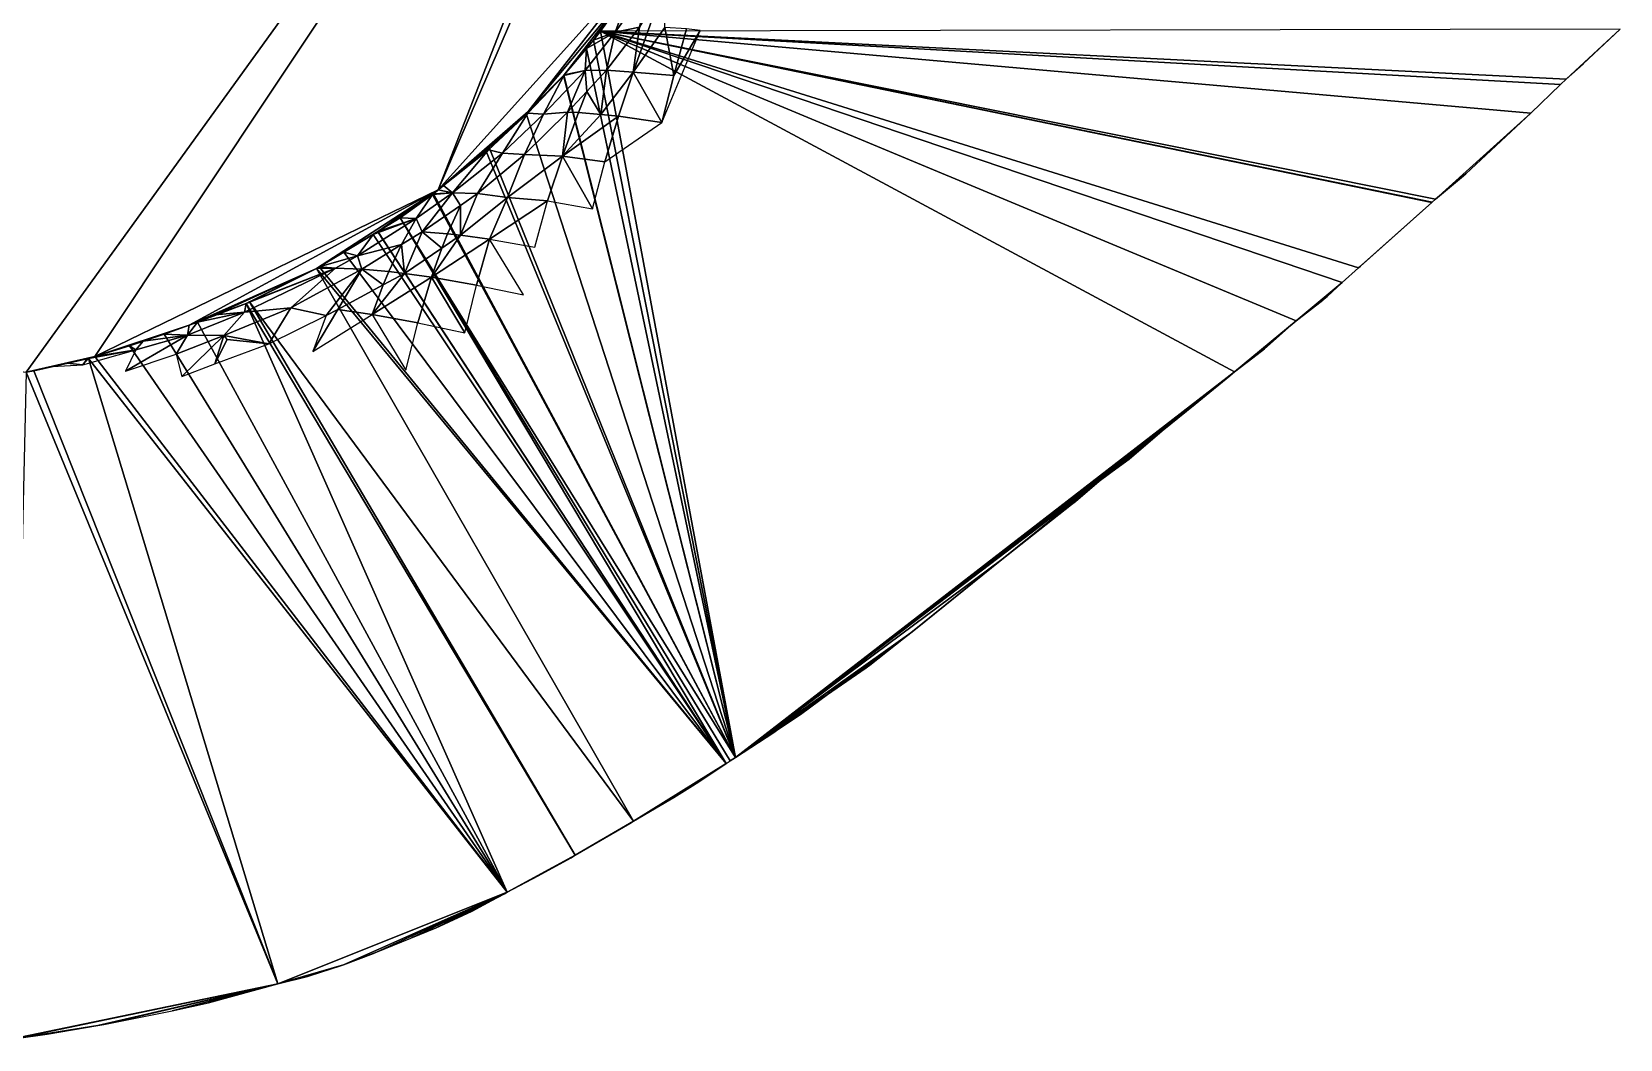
# Model space of a CAD drawing. Extents: x -96 to 96, y -91 to 94.
# Drawn here: x 41.42 to 66.58, y -86.43 to -70.47 of the extents above; entities that cross this region are included whole.
import ezdxf

# ---------------------------------------------------------------- set-up
doc = ezdxf.new("R2010")
doc.units = 0

msp = doc.modelspace()

# ---------------------------------------------------------------- linework, layer by layer
for points in [[(23.15, -57.455, 104), (27.717, -71.582, 104), (50.522, -51.074, 104)], [(27.717, -71.582, 104), (27.727, -71.593, 104), (50.522, -51.074, 104)], [(27.727, -71.593, 104), (50.548, -51.679, 104), (50.522, -51.074, 104)], [(27.727, -71.593, 104), (29.104, -72.733, 104), (50.548, -51.679, 104)], [(29.104, -72.733, 104), (50.639, -51.908, 104), (50.548, -51.679, 104)], [(29.104, -72.733, 104), (30.442, -73.69, 104), (50.639, -51.908, 104)], [(30.442, -73.69, 104), (51.773, -54.633, 104), (50.639, -51.908, 104)], [(30.442, -73.69, 104), (30.48, -73.716, 104), (51.773, -54.633, 104)], [(30.48, -73.716, 104), (31.269, -74.247, 104), (51.773, -54.633, 104)], [(31.269, -74.247, 104), (53.069, -59.608, 104), (51.773, -54.633, 104)], [(31.269, -74.247, 104), (31.964, -74.622, 104), (53.069, -59.608, 104)], [(31.964, -74.622, 104), (41.336, -75.861, 104), (53.069, -59.608, 104)], [(41.336, -75.861, 104), (42.422, -75.61, 104), (53.069, -59.608, 104)], [(42.422, -75.61, 104), (47.859, -72.972, 104), (53.069, -59.608, 104)], [(47.859, -72.972, 104), (53.195, -60.566, 104), (53.069, -59.608, 104)], [(47.859, -72.972, 104), (51.253, -69.198, 104), (53.195, -60.566, 104)], [(47.859, -72.972, 104), (49.283, -71.727, 104), (51.253, -69.198, 104)], [(49.283, -71.727, 104), (50.932, -69.752, 104), (51.253, -69.198, 104)], [(49.283, -71.727, 104), (49.852, -71.149, 104), (50.932, -69.752, 104)], [(49.852, -71.149, 104), (50.316, -70.599, 104), (50.932, -69.752, 104)], [(50.316, -70.599, 104), (50.431, -70.458, 104), (50.932, -69.752, 104)], [(50.431, -70.458, 104), (50.662, -70.474, 103.158), (50.932, -69.752, 104)], [(50.662, -70.474, 103.158), (51.044, -70.391, 102.238), (51.208, -69.706, 103.102)], [(50.932, -69.752, 104), (50.662, -70.474, 103.158), (51.208, -69.706, 103.102)], [(51.044, -70.391, 102.238), (50.947, -71.108, 101.376), (51.455, -69.689, 102.334)], [(50.947, -71.108, 101.376), (51.447, -70.401, 101.379), (51.455, -69.689, 102.334)], [(50.431, -70.458, 104), (65.723, -71.217, 104), (66.577, -70.427, 104)], [(50.524, -71.076, 102.226), (50.947, -71.108, 101.376), (51.044, -70.391, 102.238)], [(50.662, -70.474, 103.158), (50.524, -71.076, 102.226), (51.044, -70.391, 102.238)], [(50.947, -71.108, 101.376), (51.589, -71.158, 100.524), (51.447, -70.401, 101.379)], [(51.589, -71.158, 100.524), (51.789, -70.42, 100.757), (51.447, -70.401, 101.379)], [(51.589, -71.158, 100.524), (52.008, -70.445, 100.491), (51.789, -70.42, 100.757)], [(65.723, -71.217, 104), (65.992, -70.976, 104), (66.577, -70.427, 104)], [(49.852, -71.149, 104), (50.209, -70.729, 104), (50.316, -70.599, 104)], [(50.209, -70.729, 104), (50.187, -71.08, 103.074), (50.662, -70.474, 103.158)], [(50.187, -71.08, 103.074), (50.524, -71.076, 102.226), (50.662, -70.474, 103.158)], [(50.209, -70.729, 104), (50.662, -70.474, 103.158), (50.316, -70.599, 104)], [(50.316, -70.599, 104), (50.209, -70.729, 104), (52.566, -81.961, 104)], [(50.209, -70.729, 104), (50.316, -70.599, 104), (50.209, -70.729, 104)], [(50.431, -70.458, 104), (50.316, -70.599, 104), (52.566, -81.961, 104)], [(50.431, -70.458, 104), (50.316, -70.599, 104), (50.431, -70.458, 104)], [(50.662, -70.474, 103.158), (50.431, -70.458, 104), (50.316, -70.599, 104)], [(50.431, -70.458, 104), (52.566, -81.961, 104), (60.471, -75.852, 104)], [(50.431, -70.458, 104), (60.471, -75.852, 104), (61.445, -75.044, 104)], [(50.431, -70.458, 104), (61.445, -75.044, 104), (62.174, -74.44, 104)], [(50.431, -70.458, 104), (62.174, -74.44, 104), (62.432, -74.207, 104)], [(50.431, -70.458, 104), (62.432, -74.207, 104), (63.593, -73.169, 104)], [(50.431, -70.458, 104), (63.593, -73.169, 104), (63.598, -73.164, 104)], [(50.431, -70.458, 104), (63.598, -73.164, 104), (63.649, -73.117, 104)], [(50.431, -70.458, 104), (63.649, -73.117, 104), (65.159, -71.758, 104)], [(50.431, -70.458, 104), (65.159, -71.758, 104), (65.63, -71.3, 104)], [(50.431, -70.458, 104), (65.63, -71.3, 104), (65.723, -71.217, 104)], [(51.589, -71.158, 100.524), (51.399, -71.905, 100.361), (52.008, -70.445, 100.491)], [(50.209, -70.729, 104), (49.852, -71.149, 104), (49.849, -71.153, 104)], [(50.209, -70.729, 104), (49.849, -71.153, 104), (52.566, -81.961, 104)], [(50.209, -70.729, 104), (50.209, -70.729, 104), (49.852, -71.149, 104)], [(49.852, -71.149, 104), (50.209, -70.729, 104), (49.852, -71.149, 104)], [(49.852, -71.149, 104), (50.187, -71.08, 103.074), (50.209, -70.729, 104)], [(49.845, -71.157, 104), (49.733, -71.271, 104), (49.252, -71.76, 104)], [(49.845, -71.157, 104), (49.252, -71.76, 104), (52.566, -81.961, 104)], [(49.276, -71.757, 103.919), (49.528, -71.772, 103.121), (49.848, -71.157, 103.991)], [(49.283, -71.727, 104), (49.276, -71.757, 103.919), (49.848, -71.157, 103.991)], [(49.283, -71.727, 104), (49.846, -71.156, 104), (49.852, -71.149, 104)], [(49.283, -71.727, 104), (49.733, -71.271, 104), (49.846, -71.156, 104)], [(49.283, -71.727, 104), (49.848, -71.157, 103.991), (49.733, -71.271, 104)], [(49.528, -71.772, 103.121), (49.907, -71.74, 102.231), (50.187, -71.08, 103.074)], [(49.848, -71.157, 103.991), (49.528, -71.772, 103.121), (50.187, -71.08, 103.074)], [(49.733, -71.271, 104), (49.845, -71.157, 104), (49.846, -71.156, 104)], [(49.845, -71.157, 104), (49.733, -71.271, 104), (49.845, -71.157, 104)], [(49.848, -71.157, 103.991), (49.845, -71.157, 104), (49.733, -71.271, 104)], [(49.846, -71.156, 104), (49.845, -71.157, 104), (52.566, -81.961, 104)], [(49.845, -71.157, 104), (49.845, -71.157, 104), (49.846, -71.156, 104)], [(49.845, -71.157, 104), (49.848, -71.157, 103.991), (49.846, -71.156, 104)], [(49.846, -71.156, 104), (49.849, -71.153, 104), (49.852, -71.149, 104)], [(49.849, -71.153, 104), (49.846, -71.156, 104), (52.566, -81.961, 104)], [(49.849, -71.153, 104), (49.846, -71.156, 104), (49.849, -71.153, 104)], [(49.849, -71.153, 104), (49.846, -71.156, 104), (49.848, -71.157, 103.991)], [(49.852, -71.149, 104), (49.848, -71.157, 103.991), (50.187, -71.08, 103.074)], [(49.849, -71.153, 104), (49.848, -71.157, 103.991), (49.852, -71.149, 104)], [(49.852, -71.149, 104), (49.849, -71.153, 104), (49.849, -71.153, 104)], [(49.852, -71.149, 104), (49.849, -71.153, 104), (49.852, -71.149, 104)], [(49.907, -71.74, 102.231), (50.213, -71.415, 102.228), (50.187, -71.08, 103.074)], [(50.187, -71.08, 103.074), (50.213, -71.415, 102.228), (50.524, -71.076, 102.226)], [(50.213, -71.415, 102.228), (50.432, -71.776, 101.349), (50.524, -71.076, 102.226)], [(50.432, -71.776, 101.349), (50.947, -71.108, 101.376), (50.524, -71.076, 102.226)], [(50.432, -71.776, 101.349), (50.714, -71.803, 100.95), (50.947, -71.108, 101.376)], [(50.947, -71.108, 101.376), (50.714, -71.803, 100.95), (51.399, -71.905, 100.361)], [(51.399, -71.905, 100.361), (51.589, -71.158, 100.524), (50.947, -71.108, 101.376)], [(65.723, -71.217, 104), (65.992, -70.977, 104), (65.992, -70.976, 104)], [(65.992, -70.977, 104), (65.723, -71.217, 104), (65.992, -70.977, 104)], [(65.992, -70.977, 104), (65.992, -70.977, 104), (65.992, -70.976, 104)], [(49.733, -71.271, 104), (49.26, -71.751, 104), (49.252, -71.76, 104)], [(49.733, -71.271, 104), (49.283, -71.727, 104), (49.26, -71.751, 104)], [(49.283, -71.727, 104), (49.733, -71.271, 104), (49.283, -71.727, 104)], [(49.907, -71.74, 102.231), (50.08, -71.746, 101.882), (50.213, -71.415, 102.228)], [(50.213, -71.415, 102.228), (50.08, -71.746, 101.882), (50.432, -71.776, 101.349)], [(47.859, -72.972, 104), (49.138, -71.865, 104), (49.283, -71.727, 104)], [(47.859, -72.972, 104), (48.611, -72.348, 104), (49.138, -71.865, 104)], [(49.138, -71.865, 104), (48.611, -72.348, 104), (48.611, -72.348, 104)], [(48.611, -72.348, 104), (48.665, -72.3, 104), (49.138, -71.865, 104)], [(48.655, -72.337, 103.883), (48.875, -72.391, 103.098), (49.276, -71.757, 103.919)], [(48.665, -72.3, 104), (48.655, -72.337, 103.883), (49.276, -71.757, 103.919)], [(48.665, -72.3, 104), (49.276, -71.757, 103.919), (49.138, -71.865, 104)], [(49.252, -71.76, 104), (49.138, -71.865, 104), (48.665, -72.3, 104)], [(49.252, -71.76, 104), (48.665, -72.3, 104), (52.566, -81.961, 104)], [(49.276, -71.757, 103.919), (48.875, -72.391, 103.098), (49.528, -71.772, 103.121)], [(48.875, -72.391, 103.098), (49.224, -72.411, 102.266), (49.528, -71.772, 103.121)], [(49.138, -71.865, 104), (49.26, -71.751, 104), (49.283, -71.727, 104)], [(49.138, -71.865, 104), (49.252, -71.76, 104), (49.26, -71.751, 104)], [(49.276, -71.757, 103.919), (49.252, -71.76, 104), (49.138, -71.865, 104)], [(49.252, -71.76, 104), (49.138, -71.865, 104), (49.252, -71.76, 104)], [(49.224, -72.411, 102.266), (49.825, -72.436, 101.285), (49.907, -71.74, 102.231)], [(49.528, -71.772, 103.121), (49.224, -72.411, 102.266), (49.907, -71.74, 102.231)], [(49.252, -71.76, 104), (49.252, -71.76, 104), (49.26, -71.751, 104)], [(49.252, -71.76, 104), (49.276, -71.757, 103.919), (49.26, -71.751, 104)], [(49.283, -71.727, 104), (49.283, -71.727, 104), (49.26, -71.751, 104)], [(49.283, -71.727, 104), (49.26, -71.751, 104), (49.276, -71.757, 103.919)], [(49.825, -72.436, 101.285), (50.08, -71.746, 101.882), (49.907, -71.74, 102.231)], [(49.825, -72.436, 101.285), (50.432, -71.776, 101.349), (50.08, -71.746, 101.882)], [(49.825, -72.436, 101.285), (50.714, -71.803, 100.95), (50.432, -71.776, 101.349)], [(49.825, -72.436, 101.285), (50.498, -72.527, 100.614), (50.714, -71.803, 100.95)], [(50.714, -71.803, 100.95), (50.498, -72.527, 100.614), (51.399, -71.905, 100.361)], [(63.649, -73.117, 104), (64.134, -72.716, 104), (65.159, -71.758, 104)], [(48.611, -72.348, 104), (47.859, -72.972, 104), (47.786, -73.033, 104)], [(48.611, -72.348, 104), (47.786, -73.033, 104), (52.566, -81.961, 104)], [(48.611, -72.348, 104), (47.942, -72.903, 104), (47.859, -72.972, 104)], [(47.859, -72.972, 104), (47.942, -72.903, 104), (48.611, -72.348, 104)], [(48.611, -72.348, 104), (47.859, -72.972, 104), (48.611, -72.348, 104)], [(48.084, -73.018, 103.134), (48.655, -72.337, 103.883), (47.942, -72.903, 104)], [(48.611, -72.348, 104), (47.942, -72.903, 104), (48.655, -72.337, 103.883)], [(48.655, -72.337, 103.883), (48.084, -73.018, 103.134), (48.875, -72.391, 103.098)], [(48.084, -73.018, 103.134), (48.479, -73.026, 102.276), (48.875, -72.391, 103.098)], [(48.875, -72.391, 103.098), (48.479, -73.026, 102.276), (49.224, -72.411, 102.266)], [(48.479, -73.026, 102.276), (48.957, -73.091, 101.423), (49.224, -72.411, 102.266)], [(48.665, -72.3, 104), (48.611, -72.348, 104), (52.566, -81.961, 104)], [(48.611, -72.348, 104), (48.655, -72.337, 103.883), (48.665, -72.3, 104)], [(49.224, -72.411, 102.266), (48.957, -73.091, 101.423), (49.825, -72.436, 101.285)], [(48.957, -73.091, 101.423), (49.591, -73.144, 100.831), (49.825, -72.436, 101.285)], [(49.825, -72.436, 101.285), (49.591, -73.144, 100.831), (50.304, -73.27, 100.42)], [(49.825, -72.436, 101.285), (50.304, -73.27, 100.42), (50.498, -72.527, 100.614)], [(48.084, -73.018, 103.134), (47.942, -72.903, 104), (47.859, -72.972, 104)], [(63.649, -73.117, 104), (64.061, -72.776, 104), (64.134, -72.716, 104)], [(63.649, -73.117, 104), (64.061, -72.776, 104), (63.649, -73.117, 104)], [(42.422, -75.61, 104), (43.916, -75.113, 104), (47.859, -72.972, 104)], [(43.916, -75.113, 104), (45.932, -74.215, 104), (47.859, -72.972, 104)], [(45.932, -74.215, 104), (46.905, -73.631, 104), (47.859, -72.972, 104)], [(46.905, -73.631, 104), (47.782, -73.036, 104), (47.859, -72.972, 104)], [(46.905, -73.631, 104), (47.257, -73.414, 104), (47.782, -73.036, 104)], [(47.769, -73.046, 104), (47.782, -73.036, 104), (47.257, -73.414, 104)], [(47.769, -73.046, 104), (47.257, -73.414, 104), (52.566, -81.961, 104)], [(47.257, -73.414, 104), (47.769, -73.046, 104), (47.257, -73.414, 104)], [(47.257, -73.414, 104), (47.51, -73.425, 103.166), (47.769, -73.046, 104)], [(47.51, -73.425, 103.166), (47.603, -73.634, 102.327), (48.084, -73.018, 103.134)], [(47.769, -73.046, 104), (47.51, -73.425, 103.166), (48.084, -73.018, 103.134)], [(48.084, -73.018, 103.134), (47.603, -73.634, 102.327), (48.211, -73.217, 102.29)], [(47.769, -73.046, 104), (48.084, -73.018, 103.134), (47.782, -73.036, 104)], [(47.782, -73.036, 104), (47.769, -73.046, 104), (52.566, -81.961, 104)], [(47.782, -73.036, 104), (47.786, -73.033, 104), (47.859, -72.972, 104)], [(48.084, -73.018, 103.134), (47.786, -73.033, 104), (47.782, -73.036, 104)], [(47.786, -73.033, 104), (47.782, -73.036, 104), (52.566, -81.961, 104)], [(47.786, -73.033, 104), (47.782, -73.036, 104), (47.786, -73.033, 104)], [(47.786, -73.033, 104), (47.786, -73.033, 104), (47.859, -72.972, 104)], [(47.859, -72.972, 104), (47.786, -73.033, 104), (48.084, -73.018, 103.134)], [(48.084, -73.018, 103.134), (48.211, -73.217, 102.29), (48.479, -73.026, 102.276)], [(48.211, -73.217, 102.29), (48.214, -73.689, 101.43), (48.479, -73.026, 102.276)], [(48.479, -73.026, 102.276), (48.214, -73.689, 101.43), (48.957, -73.091, 101.423)], [(48.214, -73.689, 101.43), (48.673, -73.751, 100.969), (48.957, -73.091, 101.423)], [(48.957, -73.091, 101.423), (48.673, -73.751, 100.969), (49.591, -73.144, 100.831)], [(48.673, -73.751, 100.969), (49.388, -73.88, 100.58), (49.591, -73.144, 100.831)], [(62.432, -74.207, 104), (62.466, -74.177, 104), (63.593, -73.169, 104)], [(62.466, -74.177, 104), (63.593, -73.169, 104), (62.466, -74.177, 104)], [(63.593, -73.169, 104), (63.593, -73.169, 104), (63.598, -73.164, 104)], [(63.598, -73.164, 104), (63.649, -73.117, 104), (63.649, -73.117, 104)], [(46.581, -74.017, 103.227), (47.276, -73.836, 102.349), (47.51, -73.425, 103.166)], [(46.829, -73.68, 104), (46.581, -74.017, 103.227), (47.51, -73.425, 103.166)], [(46.829, -73.68, 104), (47.51, -73.425, 103.166), (46.901, -73.634, 104)], [(47.51, -73.425, 103.166), (46.905, -73.631, 104), (46.901, -73.634, 104)], [(47.257, -73.414, 104), (46.905, -73.631, 104), (52.418, -82.058, 104)], [(46.905, -73.631, 104), (47.257, -73.414, 104), (47.257, -73.414, 104)], [(46.905, -73.631, 104), (47.257, -73.414, 104), (46.905, -73.631, 104)], [(47.257, -73.414, 104), (46.905, -73.631, 104), (47.51, -73.425, 103.166)], [(52.484, -82.015, 104), (52.566, -81.961, 104), (47.257, -73.414, 104)], [(52.484, -82.015, 104), (47.257, -73.414, 104), (52.418, -82.058, 104)], [(47.51, -73.425, 103.166), (47.276, -73.836, 102.349), (47.603, -73.634, 102.327)], [(47.603, -73.634, 102.327), (48.005, -73.665, 101.676), (48.211, -73.217, 102.29)], [(48.211, -73.217, 102.29), (48.005, -73.665, 101.676), (48.214, -73.689, 101.43)], [(45.932, -74.215, 104), (46.829, -73.68, 104), (46.905, -73.631, 104)], [(45.932, -74.215, 104), (46.366, -73.957, 104), (46.829, -73.68, 104)], [(52.418, -82.058, 104), (46.829, -73.68, 104), (46.366, -73.957, 104)], [(46.829, -73.68, 104), (46.366, -73.957, 104), (46.829, -73.68, 104)], [(46.581, -74.017, 103.227), (46.829, -73.68, 104), (46.366, -73.957, 104)], [(46.829, -73.68, 104), (46.901, -73.634, 104), (46.905, -73.631, 104)], [(52.418, -82.058, 104), (46.901, -73.634, 104), (46.829, -73.68, 104)], [(46.829, -73.68, 104), (46.829, -73.68, 104), (46.901, -73.634, 104)], [(52.418, -82.058, 104), (46.905, -73.631, 104), (46.901, -73.634, 104)], [(46.905, -73.631, 104), (46.901, -73.634, 104), (46.905, -73.631, 104)], [(47.276, -73.836, 102.349), (47.323, -74.294, 101.484), (47.603, -73.634, 102.327)], [(47.603, -73.634, 102.327), (47.323, -74.294, 101.484), (47.915, -73.895, 101.447)], [(47.603, -73.634, 102.327), (47.915, -73.895, 101.447), (48.005, -73.665, 101.676)], [(47.915, -73.895, 101.447), (47.751, -74.355, 101.08), (48.214, -73.689, 101.43)], [(48.214, -73.689, 101.43), (47.751, -74.355, 101.08), (48.673, -73.751, 100.969)], [(48.005, -73.665, 101.676), (47.915, -73.895, 101.447), (48.214, -73.689, 101.43)], [(46.581, -74.017, 103.227), (46.651, -74.226, 102.391), (47.276, -73.836, 102.349)], [(46.651, -74.226, 102.391), (47.077, -74.263, 101.748), (47.276, -73.836, 102.349)], [(47.276, -73.836, 102.349), (47.077, -74.263, 101.748), (47.323, -74.294, 101.484)], [(47.323, -74.294, 101.484), (47.751, -74.355, 101.08), (47.915, -73.895, 101.447)], [(47.751, -74.355, 101.08), (48.464, -74.481, 100.678), (48.673, -73.751, 100.969)], [(48.673, -73.751, 100.969), (48.464, -74.481, 100.678), (49.208, -74.635, 100.483)], [(45.973, -74.191, 104), (46.366, -73.957, 104), (45.932, -74.215, 104)], [(52.418, -82.058, 104), (45.973, -74.191, 104), (45.932, -74.215, 104)], [(45.932, -74.215, 104), (45.973, -74.191, 104), (45.932, -74.215, 104)], [(46.235, -74.213, 103.253), (45.973, -74.191, 104), (45.932, -74.215, 104)], [(52.418, -82.058, 104), (46.366, -73.957, 104), (45.973, -74.191, 104)], [(46.366, -73.957, 104), (45.973, -74.191, 104), (46.581, -74.017, 103.227)], [(46.235, -74.213, 103.253), (46.581, -74.017, 103.227), (45.973, -74.191, 104)], [(46.581, -74.017, 103.227), (46.235, -74.213, 103.253), (46.651, -74.226, 102.391)], [(62.466, -74.177, 104), (62.432, -74.207, 104), (62.432, -74.207, 104)], [(62.432, -74.207, 104), (62.466, -74.177, 104), (62.466, -74.177, 104)], [(43.916, -75.113, 104), (44.327, -74.948, 104), (45.932, -74.215, 104)], [(44.327, -74.948, 104), (44.817, -74.772, 104), (45.932, -74.215, 104)], [(44.792, -74.906, 103.378), (45.527, -74.839, 102.479), (46.235, -74.213, 103.253)], [(44.817, -74.772, 104), (44.792, -74.906, 103.378), (46.235, -74.213, 103.253)], [(44.817, -74.772, 104), (46.235, -74.213, 103.253), (44.844, -74.758, 104)], [(44.817, -74.772, 104), (44.844, -74.758, 104), (45.932, -74.215, 104)], [(46.235, -74.213, 103.253), (44.868, -74.747, 104), (44.844, -74.758, 104)], [(45.932, -74.215, 104), (44.844, -74.758, 104), (44.868, -74.747, 104)], [(45.932, -74.215, 104), (44.868, -74.747, 104), (46.235, -74.213, 103.253)], [(50.949, -82.971, 104), (45.932, -74.215, 104), (44.868, -74.747, 104)], [(45.932, -74.215, 104), (44.868, -74.747, 104), (45.932, -74.215, 104)], [(46.235, -74.213, 103.253), (45.527, -74.839, 102.479), (46.651, -74.226, 102.391)], [(45.527, -74.839, 102.479), (46.085, -74.959, 101.581), (46.651, -74.226, 102.391)], [(50.949, -82.971, 104), (52.418, -82.058, 104), (45.932, -74.215, 104)], [(46.085, -74.959, 101.581), (46.268, -74.864, 101.566), (46.651, -74.226, 102.391)], [(46.651, -74.226, 102.391), (46.268, -74.864, 101.566), (46.989, -74.474, 101.51)], [(46.651, -74.226, 102.391), (46.989, -74.474, 101.51), (47.077, -74.263, 101.748)], [(46.989, -74.474, 101.51), (46.813, -74.944, 101.088), (47.323, -74.294, 101.484)], [(47.323, -74.294, 101.484), (46.813, -74.944, 101.088), (47.751, -74.355, 101.08)], [(46.813, -74.944, 101.088), (47.534, -75.079, 100.742), (47.751, -74.355, 101.08)], [(47.077, -74.263, 101.748), (46.989, -74.474, 101.51), (47.323, -74.294, 101.484)], [(47.751, -74.355, 101.08), (47.534, -75.079, 100.742), (48.28, -75.234, 100.557)], [(47.751, -74.355, 101.08), (48.28, -75.234, 100.557), (48.464, -74.481, 100.678)], [(61.445, -75.044, 104), (61.934, -74.658, 104), (62.174, -74.44, 104)], [(62.432, -74.207, 104), (62.174, -74.44, 104), (62.432, -74.207, 104)], [(46.268, -74.864, 101.566), (46.813, -74.944, 101.088), (46.989, -74.474, 101.51)], [(61.445, -75.044, 104), (61.912, -74.677, 104), (61.934, -74.658, 104)], [(61.445, -75.044, 104), (61.867, -74.716, 104), (61.912, -74.677, 104)], [(61.867, -74.716, 104), (61.912, -74.677, 104), (61.867, -74.716, 104)], [(43.888, -75.27, 103.441), (44.465, -75.277, 102.58), (44.792, -74.906, 103.378)], [(44.049, -75.064, 104), (43.888, -75.27, 103.441), (44.792, -74.906, 103.378)], [(43.916, -75.113, 104), (44.049, -75.064, 104), (44.327, -74.948, 104)], [(44.817, -74.772, 104), (44.327, -74.948, 104), (44.049, -75.064, 104)], [(48.953, -84.095, 104), (44.817, -74.772, 104), (44.049, -75.064, 104)], [(44.049, -75.064, 104), (44.792, -74.906, 103.378), (44.327, -74.948, 104)], [(44.327, -74.948, 104), (44.049, -75.064, 104), (44.049, -75.064, 104)], [(44.327, -74.948, 104), (44.049, -75.064, 104), (44.327, -74.948, 104)], [(44.817, -74.772, 104), (44.817, -74.772, 104), (44.327, -74.948, 104)], [(44.327, -74.948, 104), (44.327, -74.948, 104), (44.817, -74.772, 104)], [(44.327, -74.948, 104), (44.792, -74.906, 103.378), (44.817, -74.772, 104)], [(44.465, -75.277, 102.58), (45.177, -75.411, 101.651), (45.527, -74.839, 102.479)], [(44.792, -74.906, 103.378), (44.465, -75.277, 102.58), (45.527, -74.839, 102.479)], [(44.868, -74.747, 104), (44.844, -74.758, 104), (44.817, -74.772, 104)], [(50.029, -83.51, 104), (44.868, -74.747, 104), (44.817, -74.772, 104)], [(44.817, -74.772, 104), (44.844, -74.758, 104), (44.817, -74.772, 104)], [(48.953, -84.095, 104), (50.029, -83.51, 104), (44.817, -74.772, 104)], [(50.029, -83.51, 104), (50.949, -82.971, 104), (44.868, -74.747, 104)], [(45.527, -74.839, 102.479), (45.177, -75.411, 101.651), (46.085, -74.959, 101.581)], [(46.085, -74.959, 101.581), (45.871, -75.531, 101.07), (46.268, -74.864, 101.566)], [(46.268, -74.864, 101.566), (45.871, -75.531, 101.07), (46.813, -74.944, 101.088)], [(46.813, -74.944, 101.088), (47.347, -75.828, 100.595), (47.534, -75.079, 100.742)], [(61.445, -75.044, 104), (61.867, -74.716, 104), (61.867, -74.716, 104)], [(61.445, -75.044, 104), (61.867, -74.716, 104), (61.445, -75.044, 104)], [(42.422, -75.61, 104), (43.185, -75.367, 104), (43.916, -75.113, 104)], [(43.185, -75.367, 104), (43.52, -75.259, 104), (43.916, -75.113, 104)], [(44.049, -75.064, 104), (43.916, -75.113, 104), (43.52, -75.259, 104)], [(48.953, -84.095, 104), (44.049, -75.064, 104), (43.52, -75.259, 104)], [(43.52, -75.259, 104), (43.916, -75.113, 104), (43.52, -75.259, 104)], [(43.52, -75.259, 104), (43.888, -75.27, 103.441), (43.916, -75.113, 104)], [(44.049, -75.064, 104), (43.916, -75.113, 104), (43.888, -75.27, 103.441)], [(44.049, -75.064, 104), (43.916, -75.113, 104), (44.049, -75.064, 104)], [(60.471, -75.852, 104), (61.414, -75.072, 104), (61.445, -75.044, 104)], [(60.471, -75.852, 104), (60.942, -75.491, 104), (61.414, -75.072, 104)], [(60.942, -75.491, 104), (61.231, -75.234, 104), (61.414, -75.072, 104)], [(61.414, -75.072, 104), (61.231, -75.234, 104), (61.414, -75.072, 104)], [(61.414, -75.072, 104), (61.414, -75.072, 104), (61.445, -75.044, 104)], [(61.445, -75.044, 104), (61.445, -75.044, 104), (61.414, -75.072, 104)], [(42.422, -75.61, 104), (42.97, -75.442, 104), (43.185, -75.367, 104)], [(48.953, -84.095, 104), (42.97, -75.442, 104), (42.422, -75.61, 104)], [(42.97, -75.442, 104), (42.422, -75.61, 104), (42.97, -75.442, 104)], [(43.07, -75.507, 103.557), (42.97, -75.442, 104), (42.422, -75.61, 104)], [(42.908, -75.845, 102.739), (43.707, -75.574, 102.655), (43.888, -75.27, 103.441)], [(43.07, -75.507, 103.557), (42.908, -75.845, 102.739), (43.888, -75.27, 103.441)], [(43.52, -75.259, 104), (43.185, -75.367, 104), (42.97, -75.442, 104)], [(48.953, -84.095, 104), (43.52, -75.259, 104), (42.97, -75.442, 104)], [(42.97, -75.442, 104), (42.97, -75.442, 104), (43.185, -75.367, 104)], [(43.185, -75.367, 104), (43.185, -75.367, 104), (42.97, -75.442, 104)], [(42.97, -75.442, 104), (43.07, -75.507, 103.557), (43.185, -75.367, 104)], [(43.185, -75.367, 104), (43.07, -75.507, 103.557), (43.888, -75.27, 103.441)], [(43.185, -75.367, 104), (43.52, -75.259, 104), (43.52, -75.259, 104)], [(43.185, -75.367, 104), (43.52, -75.259, 104), (43.185, -75.367, 104)], [(43.185, -75.367, 104), (43.888, -75.27, 103.441), (43.52, -75.259, 104)], [(43.888, -75.27, 103.441), (43.707, -75.574, 102.655), (44.465, -75.277, 102.58)], [(43.707, -75.574, 102.655), (43.799, -75.926, 101.797), (44.465, -75.277, 102.58)], [(43.799, -75.926, 101.797), (44.323, -75.729, 101.744), (44.465, -75.277, 102.58)], [(44.465, -75.277, 102.58), (44.323, -75.729, 101.744), (44.516, -75.341, 102.357)], [(44.516, -75.341, 102.357), (44.323, -75.729, 101.744), (45.177, -75.411, 101.651)], [(44.465, -75.277, 102.58), (44.516, -75.341, 102.357), (45.177, -75.411, 101.651)], [(41.336, -75.861, 104), (41.453, -75.837, 104), (42.422, -75.61, 104)], [(41.453, -75.837, 104), (41.979, -75.715, 104), (42.422, -75.61, 104)], [(42.323, -75.641, 104), (41.748, -75.769, 104), (41.453, -75.837, 104)], [(45.317, -85.548, 104), (42.323, -75.641, 104), (41.453, -75.837, 104)], [(42.323, -75.641, 104), (42.3, -75.646, 104), (41.748, -75.769, 104)], [(42.3, -75.646, 104), (41.979, -75.715, 104), (41.748, -75.769, 104)], [(41.979, -75.715, 104), (42.3, -75.646, 104), (42.422, -75.61, 104)], [(41.979, -75.715, 104), (42.3, -75.646, 104), (41.979, -75.715, 104)], [(41.979, -75.715, 104), (42.23, -75.744, 103.656), (42.3, -75.646, 104)], [(42.323, -75.641, 104), (42.23, -75.744, 103.656), (43.07, -75.507, 103.557)], [(42.323, -75.641, 104), (42.3, -75.646, 104), (42.23, -75.744, 103.656)], [(42.3, -75.646, 104), (42.323, -75.641, 104), (42.422, -75.61, 104)], [(42.323, -75.641, 104), (42.3, -75.646, 104), (42.323, -75.641, 104)], [(42.323, -75.641, 104), (43.07, -75.507, 103.557), (42.422, -75.61, 104)], [(48.953, -84.095, 104), (42.422, -75.61, 104), (42.323, -75.641, 104)], [(42.323, -75.641, 104), (42.323, -75.641, 104), (42.422, -75.61, 104)], [(45.317, -85.548, 104), (48.953, -84.095, 104), (42.323, -75.641, 104)], [(60.471, -75.852, 104), (60.757, -75.633, 104), (60.942, -75.491, 104)], [(60.471, -75.852, 104), (60.757, -75.633, 104), (60.471, -75.852, 104)], [(41.092, -86.426, 104), (45.317, -85.548, 104), (41.336, -75.861, 104)], [(45.317, -85.548, 104), (41.453, -75.837, 104), (41.336, -75.861, 104)], [(41.453, -75.837, 104), (41.336, -75.861, 104), (41.453, -75.837, 104)], [(41.453, -75.837, 104), (41.748, -75.769, 104), (41.979, -75.715, 104)], [(41.453, -75.837, 104), (41.453, -75.837, 104), (41.748, -75.769, 104)], [(41.979, -75.715, 104), (41.979, -75.715, 104), (41.748, -75.769, 104)], [(42.23, -75.744, 103.656), (41.979, -75.715, 104), (41.748, -75.769, 104)], [(52.566, -81.961, 104), (59.905, -76.317, 104), (60.471, -75.852, 104)], [(59.905, -76.317, 104), (60.393, -75.916, 104), (60.471, -75.852, 104)], [(60.393, -75.916, 104), (60.471, -75.852, 104), (60.471, -75.852, 104)], [(52.566, -81.961, 104), (59.845, -76.364, 104), (59.905, -76.317, 104)], [(52.566, -81.961, 104), (59.321, -76.789, 104), (59.845, -76.364, 104)], [(59.321, -76.789, 104), (59.845, -76.364, 104), (59.845, -76.364, 104)], [(59.321, -76.789, 104), (59.845, -76.364, 104), (59.321, -76.789, 104)], [(59.845, -76.364, 104), (59.902, -76.319, 104), (59.905, -76.317, 104)], [(59.845, -76.364, 104), (59.902, -76.319, 104), (59.902, -76.319, 104)], [(59.845, -76.364, 104), (59.902, -76.319, 104), (59.845, -76.364, 104)], [(59.902, -76.319, 104), (59.905, -76.317, 104), (59.902, -76.319, 104)], [(52.566, -81.961, 104), (58.326, -77.584, 104), (59.321, -76.789, 104)], [(58.326, -77.584, 104), (58.836, -77.204, 104), (59.321, -76.789, 104)], [(58.836, -77.204, 104), (58.836, -77.204, 104), (59.321, -76.789, 104)], [(59.321, -76.789, 104), (59.321, -76.789, 104), (58.836, -77.204, 104)], [(58.326, -77.584, 104), (58.472, -77.476, 104), (58.836, -77.204, 104)], [(58.472, -77.476, 104), (58.798, -77.236, 104), (58.836, -77.204, 104)], [(58.836, -77.204, 104), (58.798, -77.236, 104), (58.798, -77.236, 104)], [(58.836, -77.204, 104), (58.798, -77.236, 104), (58.836, -77.204, 104)], [(58.798, -77.236, 104), (58.472, -77.476, 104), (58.798, -77.236, 104)], [(52.566, -81.961, 104), (56.785, -78.824, 104), (58.326, -77.584, 104)], [(56.785, -78.824, 104), (57.889, -77.953, 104), (58.326, -77.584, 104)], [(57.889, -77.953, 104), (57.952, -77.905, 104), (58.326, -77.584, 104)], [(56.785, -78.824, 104), (56.786, -78.824, 104), (57.889, -77.953, 104)], [(56.786, -78.824, 104), (56.786, -78.824, 104), (57.889, -77.953, 104)], [(52.566, -81.961, 104), (55.342, -79.988, 104), (56.785, -78.824, 104)], [(55.342, -79.988, 104), (55.417, -79.928, 104), (56.785, -78.824, 104)], [(56.785, -78.824, 104), (56.786, -78.824, 104), (56.786, -78.824, 104)], [(56.786, -78.824, 104), (56.786, -78.824, 104), (56.786, -78.824, 104)], [(52.566, -81.961, 104), (55.227, -80.076, 104), (55.342, -79.988, 104)], [(55.227, -80.076, 104), (55.339, -79.99, 104), (55.342, -79.988, 104)], [(55.342, -79.988, 104), (55.342, -79.988, 104), (55.339, -79.99, 104)], [(55.342, -79.988, 104), (55.417, -79.928, 104), (55.342, -79.988, 104)], [(52.566, -81.961, 104), (55.226, -80.077, 104), (55.227, -80.076, 104)], [(52.566, -81.961, 104), (54.025, -80.967, 104), (55.226, -80.077, 104)], [(54.025, -80.967, 104), (54.695, -80.501, 104), (55.226, -80.077, 104)], [(54.695, -80.501, 104), (55.226, -80.077, 104), (55.226, -80.077, 104)], [(54.695, -80.501, 104), (55.226, -80.077, 104), (54.695, -80.501, 104)], [(55.226, -80.077, 104), (55.227, -80.076, 104), (55.226, -80.077, 104)], [(54.025, -80.967, 104), (54.636, -80.545, 104), (54.695, -80.501, 104)], [(54.025, -80.967, 104), (54.025, -80.967, 104), (54.636, -80.545, 104)], [(54.636, -80.545, 104), (54.025, -80.967, 104), (54.636, -80.545, 104)], [(54.636, -80.545, 104), (54.695, -80.501, 104), (54.695, -80.501, 104)], [(54.636, -80.545, 104), (54.695, -80.501, 104), (54.636, -80.545, 104)], [(52.566, -81.961, 104), (53.31, -81.471, 104), (54.025, -80.967, 104)], [(53.31, -81.471, 104), (53.617, -81.266, 104), (54.025, -80.967, 104)], [(54.025, -80.967, 104), (53.617, -81.266, 104), (53.617, -81.266, 104)], [(54.025, -80.967, 104), (53.617, -81.266, 104), (54.025, -80.967, 104)], [(52.566, -81.961, 104), (53.215, -81.535, 104), (53.31, -81.471, 104)], [(53.617, -81.266, 104), (53.31, -81.471, 104), (53.617, -81.266, 104)], [(52.566, -81.961, 104), (53.174, -81.567, 104), (53.215, -81.535, 104)], [(52.566, -81.961, 104), (53.165, -81.573, 104), (53.174, -81.567, 104)], [(53.165, -81.573, 104), (52.566, -81.961, 104), (52.566, -81.961, 104)], [(53.165, -81.573, 104), (52.566, -81.961, 104), (53.165, -81.573, 104)], [(53.174, -81.567, 104), (53.174, -81.567, 104), (53.165, -81.573, 104)], [(53.165, -81.573, 104), (53.174, -81.567, 104), (53.165, -81.573, 104)], [(52.566, -81.961, 104), (52.484, -82.015, 104), (52.566, -81.961, 104)], [(50.949, -82.971, 104), (51.376, -82.723, 104), (52.418, -82.058, 104)], [(51.376, -82.723, 104), (51.885, -82.413, 104), (52.418, -82.058, 104)], [(51.885, -82.413, 104), (52.004, -82.337, 104), (52.418, -82.058, 104)], [(52.004, -82.337, 104), (52.055, -82.303, 104), (52.418, -82.058, 104)], [(51.376, -82.723, 104), (51.59, -82.599, 104), (51.885, -82.413, 104)], [(52.004, -82.337, 104), (52.004, -82.337, 104), (51.885, -82.413, 104)], [(52.004, -82.337, 104), (52.055, -82.303, 104), (52.004, -82.337, 104)], [(50.949, -82.971, 104), (51.376, -82.723, 104), (50.949, -82.971, 104)], [(50.029, -83.51, 104), (50.895, -83.006, 104), (50.949, -82.971, 104)], [(50.895, -83.006, 104), (50.909, -82.997, 104), (50.949, -82.971, 104)], [(50.909, -82.997, 104), (50.949, -82.971, 104), (50.949, -82.971, 104)], [(48.953, -84.095, 104), (49.442, -83.839, 104), (50.029, -83.51, 104)], [(49.442, -83.839, 104), (49.962, -83.551, 104), (50.029, -83.51, 104)], [(45.317, -85.548, 104), (46.361, -85.245, 104), (48.953, -84.095, 104)], [(46.361, -85.245, 104), (46.883, -85.046, 104), (48.953, -84.095, 104)], [(46.883, -85.046, 104), (47.425, -84.826, 104), (48.953, -84.095, 104)], [(47.425, -84.826, 104), (47.826, -84.663, 104), (48.953, -84.095, 104)], [(47.826, -84.663, 104), (48.395, -84.396, 104), (48.953, -84.095, 104)], [(48.395, -84.396, 104), (48.398, -84.394, 104), (48.953, -84.095, 104)], [(48.398, -84.394, 104), (48.906, -84.122, 104), (48.953, -84.095, 104)], [(47.826, -84.663, 104), (47.883, -84.637, 104), (48.395, -84.396, 104)], [(47.883, -84.637, 104), (48.395, -84.396, 104), (47.883, -84.637, 104)], [(47.826, -84.663, 104), (47.425, -84.826, 104), (47.826, -84.663, 104)], [(47.883, -84.637, 104), (47.826, -84.663, 104), (47.826, -84.663, 104)], [(47.826, -84.663, 104), (47.883, -84.637, 104), (47.883, -84.637, 104)], [(45.317, -85.548, 104), (45.839, -85.416, 104), (46.361, -85.245, 104)], [(45.317, -85.548, 104), (45.317, -85.548, 104), (46.361, -85.245, 104)], [(45.839, -85.416, 104), (46.311, -85.265, 104), (46.361, -85.245, 104)], [(46.361, -85.245, 104), (46.833, -85.07, 104), (46.883, -85.046, 104)], [(45.317, -85.548, 104), (45.789, -85.431, 104), (45.839, -85.416, 104)], [(41.092, -86.426, 104), (41.142, -86.421, 104), (45.317, -85.548, 104)], [(41.142, -86.421, 104), (42.467, -86.206, 104), (45.317, -85.548, 104)], [(42.467, -86.206, 104), (42.565, -86.191, 104), (45.317, -85.548, 104)], [(42.565, -86.191, 104), (43.648, -85.975, 104), (45.317, -85.548, 104)], [(43.648, -85.975, 104), (44.223, -85.849, 104), (45.317, -85.548, 104)], [(44.223, -85.849, 104), (44.223, -85.849, 104), (45.317, -85.548, 104)], [(41.142, -86.421, 104), (41.664, -86.348, 104), (42.467, -86.206, 104)]]:
    msp.add_3dface(points)

doc.saveas('drawing.dxf')
